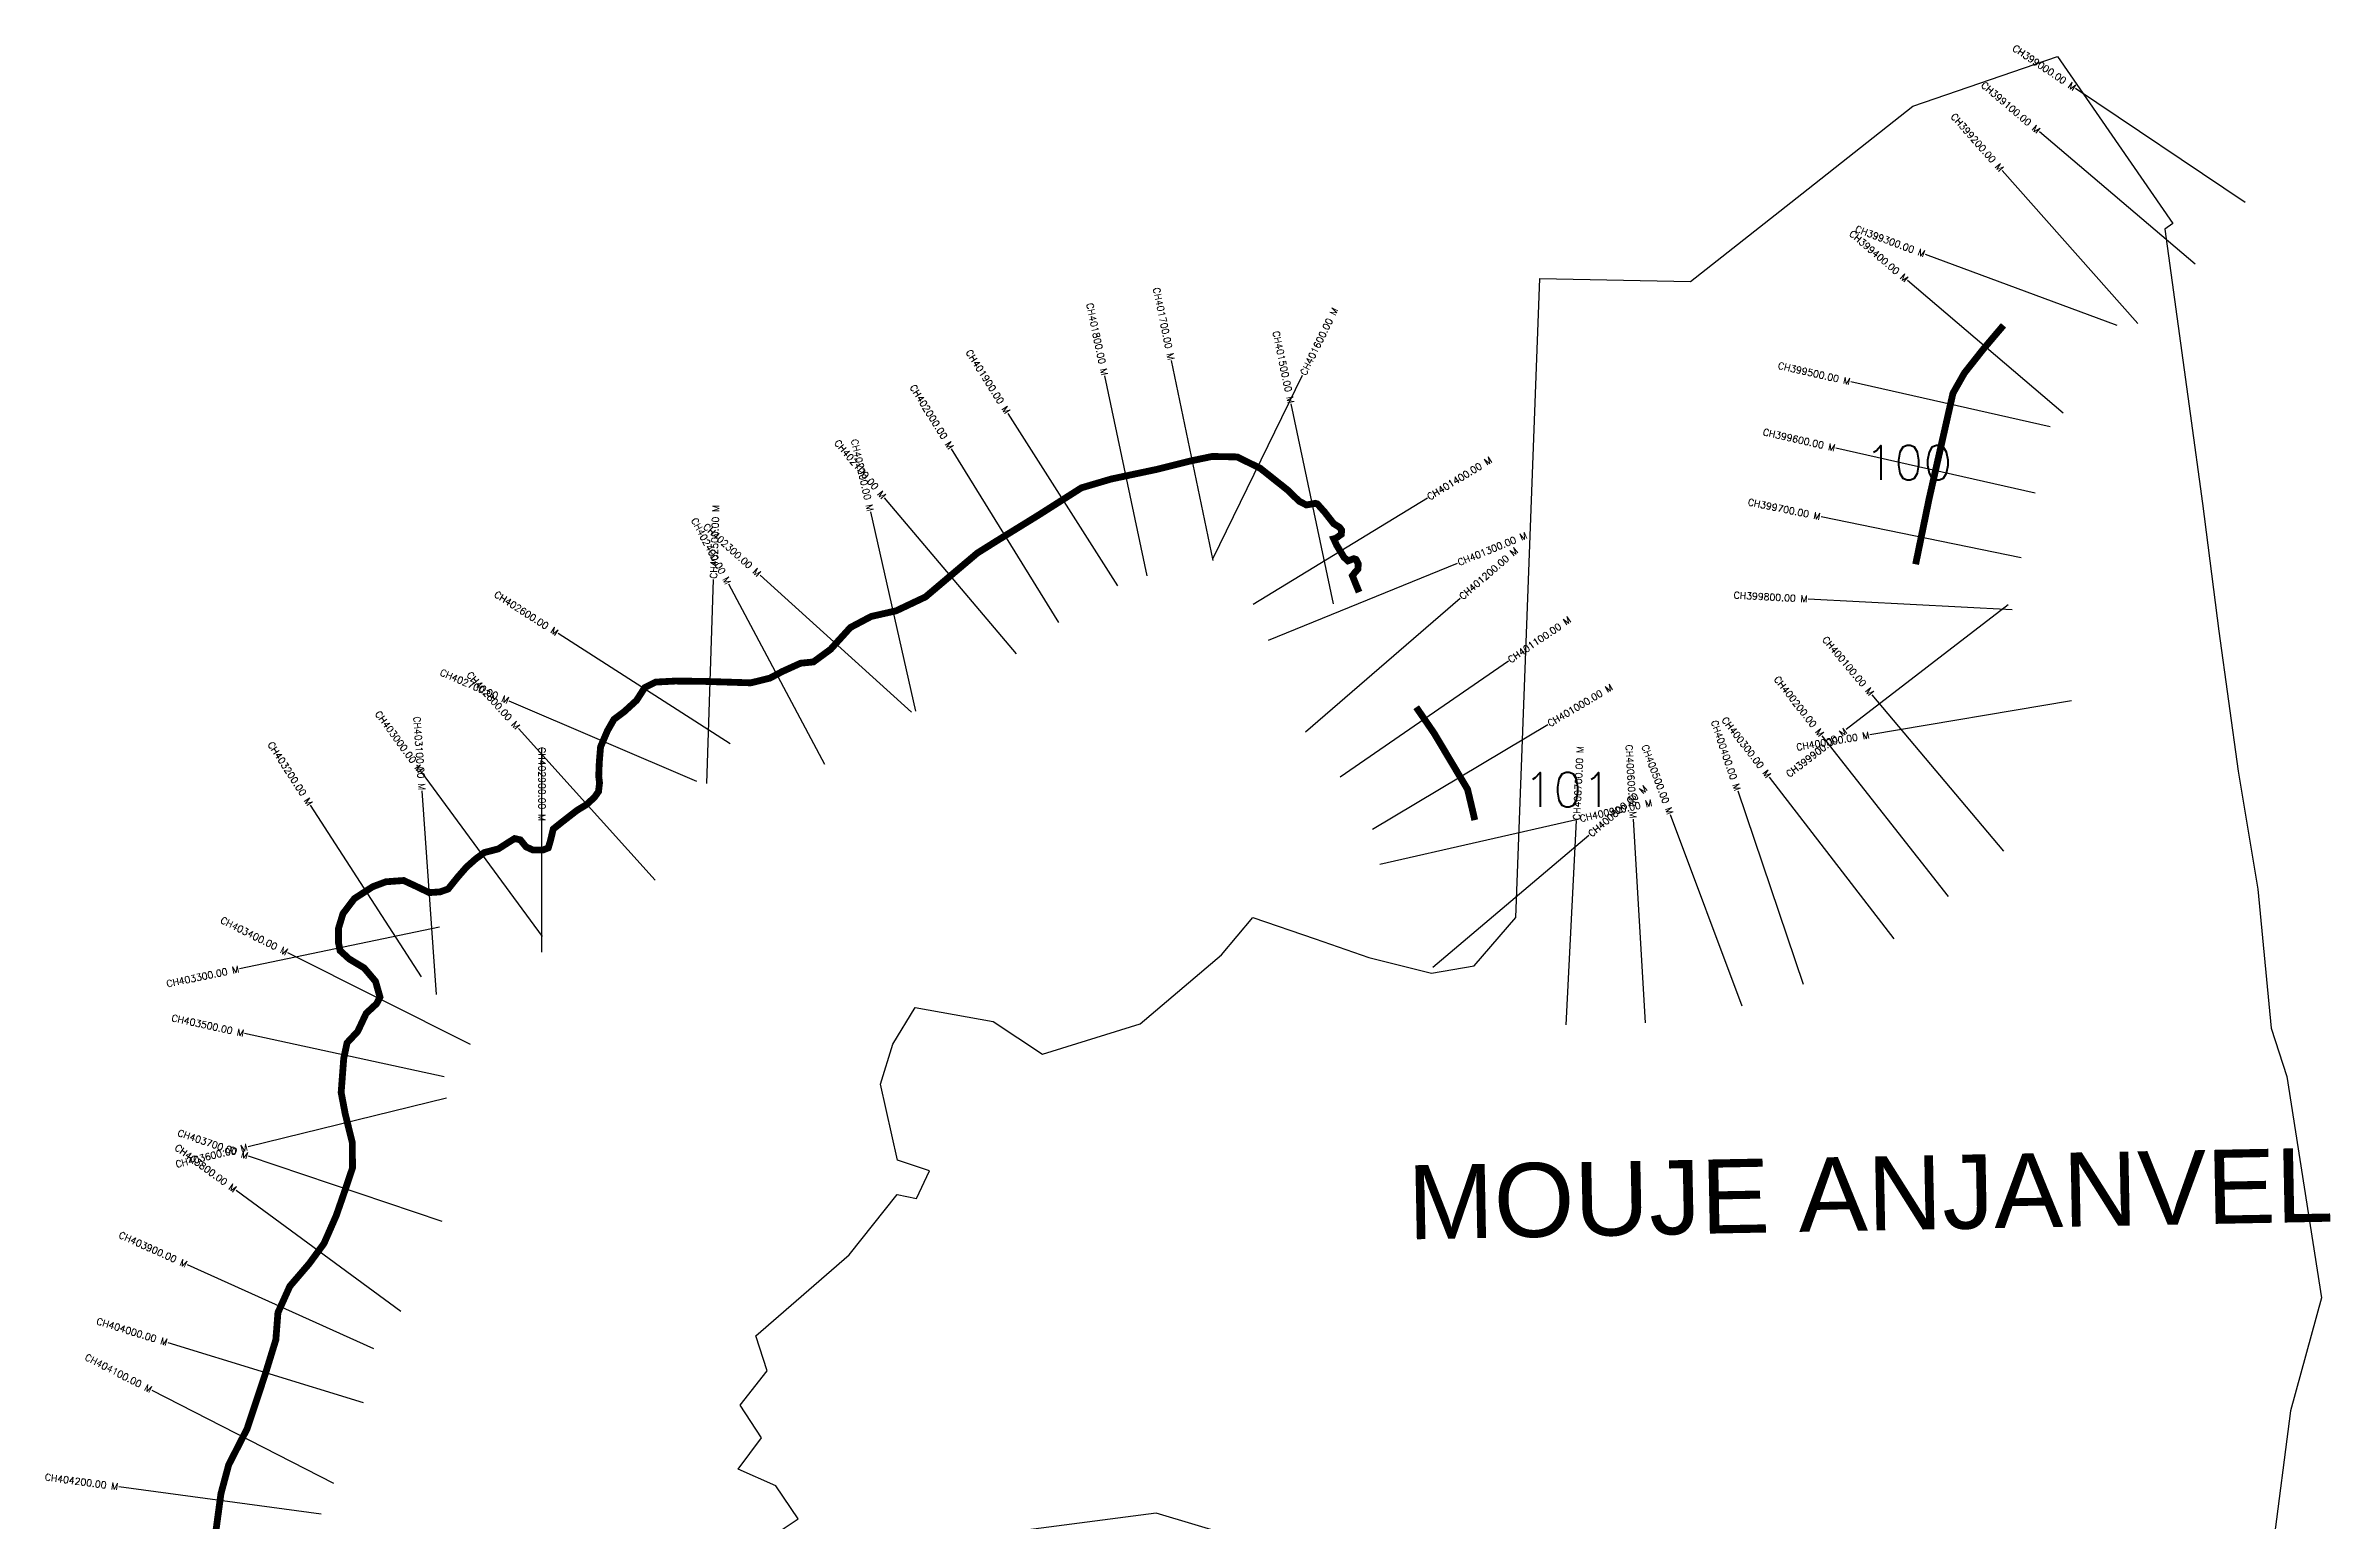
# Model space of a CAD drawing. Header units: metres. Extents: x 302061 to 305538, y 1940173 to 1944575.
# Drawn here: x 302184 to 305538, y 1942408 to 1944575 of the extents above; entities that cross this region are included whole.
import ezdxf
from ezdxf.enums import TextEntityAlignment as Align

# ---------------------------------------------------------------- set-up
doc = ezdxf.new("R2010")
doc.units = ezdxf.units.M
for name, color, linetype in [('CS', 134, 'Continuous'), ('CSMark', 6, 'Continuous'), ('UNPROTECTED', 10, 'Continuous'), ('VILLAGE NAME', 250, 'Continuous')]:
    doc.layers.add(name, color=color, linetype=linetype)
doc.styles.get("Standard").update_dxf_attribs({"font": 'simplex.shx'})

msp = doc.modelspace()

# ---------------------------------------------------------------- linework, layer by layer
at = {"color": 6, "flags": 128}
for points in [[(304377.8, 1944233), (304599.1, 1944228.4), (304762.3, 1944357.3), (304925.6, 1944486.2), (305138.1, 1944559.2), (305307.1, 1944313.5), (305295.4, 1944305.6), (305332.6, 1944034.7), (305350.7, 1943902.4), (305374.9, 1943715.1), (305403, 1943509.5), (305431.9, 1943336), (305451.8, 1943132.1), (305474.7, 1943061), (305525.3, 1942735.8), (305479.8, 1942569.8), (305454.1, 1942369)], [(303253.6, 1942387.7), (303289, 1942411.4), (303255.8, 1942459.9), (303200.9, 1942484.1), (303235.1, 1942530.5), (303203.7, 1942578.4), (303243.2, 1942628.7), (303226.5, 1942680.2), (303363.7, 1942798.8), (303434.3, 1942887.6), (303462.5, 1942881.7), (303481.8, 1942922.5), (303434.8, 1942938), (303409.7, 1943049.7), (303427.8, 1943108.3), (303460.6, 1943162.1), (303575.2, 1943141.9), (303647.6, 1943093.5), (303791.1, 1943138.4), (303910.4, 1943239.6), (303956.4, 1943294.7), (304048.1, 1943262.9), (304126.9, 1943235.5), (304218.9, 1943212.5), (304281.4, 1943223.5), (304342.6, 1943294.3), (304377.8, 1944233)], [(304038.7, 1942352.3), (303814.4, 1942419.4), (303589.3, 1942390.3)]]:
    msp.add_lwpolyline(points, dxfattribs=at)
at = {"layer": 'CS'}
for p, q in [((305413.6, 1944344.7), (305164.5, 1944511.8)), ((305339.8, 1944253.9), (305111.3, 1944448.3)), ((305255.7, 1944167.1), (305056.7, 1944391.6)), ((305225.4, 1944164.1), (304944.1, 1944268.3)), ((305146, 1944035.4), (304917.6, 1944229.9)), ((303898.4, 1943818.7), (303837, 1944112.4)), ((303801.3, 1943796.3), (303739.3, 1944089.8)), ((303897.8, 1943821.3), (304029.5, 1944090.8)), ((305127.1, 1944015.1), (304834.5, 1944081.3)), ((303758.1, 1943781.7), (303597.2, 1944034.9)), ((304075, 1943755.2), (304012.9, 1944048.7)), ((303671.7, 1943727.7), (303514, 1943982.8)), ((305105, 1943917.5), (304812.4, 1943983.7)), ((303609.3, 1943681.8), (303415.5, 1943910.8)), ((303956.7, 1943754.5), (304212.8, 1943910.8)), ((303461.6, 1943597.6), (303395.3, 1943890.2)), ((305084.7, 1943822.7), (304790.8, 1943883)), ((303154.8, 1943491.1), (303164.5, 1943790.9)), ((303455.1, 1943595.8), (303232.8, 1943797.2)), ((303979.3, 1943701.6), (304257, 1943815)), ((303327.9, 1943519), (303187, 1943783.8)), ((304033.9, 1943567.2), (304260.8, 1943763.5)), ((305071.2, 1943746.4), (304771.7, 1943762.2)), ((305065.3, 1943753.6), (304827.8, 1943570.4)), ((303188.8, 1943549.5), (302936.3, 1943711.4)), ((304084.5, 1943501.1), (304331.6, 1943671.2)), ((303140, 1943494), (302864.3, 1943612.2)), ((305158.3, 1943612.8), (304862.5, 1943562.7)), ((305059, 1943392), (304865.9, 1943621.6)), ((303079.1, 1943349.5), (302878.1, 1943572.2)), ((304131.9, 1943424.3), (304389.6, 1943577.9)), ((304978, 1943325.5), (304792.4, 1943561.2)), ((302912.7, 1943243.7), (302912.7, 1943543.7)), ((302913.6, 1943266.6), (302735.8, 1943508.2)), ((304897.9, 1943263), (304714.8, 1943500.7)), ((302736, 1943207.5), (302573, 1943459.4)), ((302757.9, 1943181.4), (302736.7, 1943480.6)), ((304764.8, 1943196), (304668.8, 1943480.2)), ((304143.1, 1943373), (304435.7, 1943439.3)), ((304416.7, 1943137), (304431.7, 1943436.7)), ((304532.9, 1943139.6), (304515.2, 1943439.1)), ((304674.9, 1943164.4), (304569.9, 1943445.4)), ((304220.9, 1943221.6), (304450, 1943415.2)), ((302762.3, 1943280.1), (302468.6, 1943219.1)), ((302807.7, 1943108), (302539.5, 1943242.6)), ((302769.1, 1943060.3), (302476, 1943124.1)), ((302772.6, 1943029.1), (302481.2, 1942957.7)), ((302766.3, 1942848.1), (302482, 1942943.9)), ((302705.4, 1942715.9), (302463.6, 1942893.5)), ((302665.6, 1942661), (302392, 1942784.2)), ((302650.4, 1942581.7), (302363.6, 1942669.9)), ((302607.2, 1942463.4), (302340.1, 1942599.9)), ((302588.6, 1942418.3), (302291.3, 1942458.3))]:
    msp.add_line(p, q, dxfattribs=at)
at = {"layer": 'UNPROTECTED', "const_width": 10, "flags": 128}
for points in [[(305058.6, 1944164.2), (305029.1, 1944129.4), (305001.3, 1944094.2), (304984.4, 1944064.4), (304949.2, 1943908.6), (304929.6, 1943813.2)], [(304112.4, 1943772.3), (304102.6, 1943796.4), (304106.5, 1943801.4), (304110.6, 1943806), (304111.3, 1943813.9), (304107.9, 1943820.3), (304104.6, 1943821.4), (304096.1, 1943818.2), (304090.2, 1943823.6), (304079.6, 1943841), (304075.2, 1943850.6), (304078.3, 1943851.4), (304086.4, 1943857.3), (304086.7, 1943863.5), (304083.9, 1943867.4), (304075, 1943873), (304061.9, 1943889.8), (304051.1, 1943901.9), (304047.9, 1943902.8), (304043, 1943901.7), (304034.9, 1943900.4), (304024.4, 1943905.9), (304007.3, 1943922.4), (303967.2, 1943954.3), (303933.3, 1943970.9), (303896.7, 1943971.6), (303864.2, 1943964.8), (303814.4, 1943952.4), (303748.3, 1943938.4), (303704.7, 1943925.5), (303640.6, 1943884.7), (303580.1, 1943847.4), (303551.8, 1943829.6), (303475.8, 1943765.3), (303432.7, 1943744.9), (303396.1, 1943736.6), (303365.5, 1943720.4), (303336.4, 1943688.3), (303311.2, 1943669.8), (303292.3, 1943667.9), (303265.1, 1943655.5), (303247.3, 1943646), (303219.2, 1943639.1), (303149.4, 1943641.3), (303108.2, 1943641.7), (303079.5, 1943640.2), (303063.7, 1943632.3), (303051.6, 1943613.4), (303033.5, 1943596.8), (303018.4, 1943585.5), (303008.9, 1943568.9), (302998.7, 1943545.1), (302996.8, 1943522.1), (302996, 1943501.9), (302997.2, 1943492.4), (302995.7, 1943479.5), (302989.6, 1943470.8), (302977.8, 1943460.1), (302964.1, 1943451.8), (302942.1, 1943434.7), (302929.2, 1943424.4), (302925, 1943406.9), (302921.9, 1943396.7), (302914.4, 1943393.7), (302899.1, 1943393.7), (302889.3, 1943398.2), (302880.9, 1943408.5), (302872.5, 1943410.4), (302862.7, 1943404.3), (302848.6, 1943395.2), (302828.1, 1943389.9), (302815.2, 1943380.4), (302801.9, 1943368.6), (302789.3, 1943354.2), (302774.9, 1943336.3), (302763.1, 1943332.1), (302747.1, 1943331), (302727.4, 1943340.5), (302709.5, 1943348.8), (302683.5, 1943346.9), (302664.2, 1943339.7), (302637.2, 1943322.2), (302620.5, 1943300.2), (302614, 1943278.8), (302614, 1943256.8), (302616.3, 1943245.7), (302629.6, 1943233.6), (302651.6, 1943220.3), (302668.3, 1943200.6), (302674.8, 1943177.7), (302669.8, 1943167.8), (302654.6, 1943153.7), (302642.1, 1943127.1), (302626.5, 1943110.4), (302621.6, 1943087.6), (302617.8, 1943037.4), (302623.8, 1943005.9), (302634.1, 1942964.1), (302634.5, 1942926.7), (302621.2, 1942887.2), (302610.5, 1942856.5), (302592.6, 1942815.7), (302570.6, 1942785.7), (302542.5, 1942753), (302525, 1942714.2), (302521.9, 1942674.3), (302506.7, 1942624.9), (302479.7, 1942543.5), (302452.7, 1942490.7), (302441.3, 1942448.3), (302432.2, 1942380.7)], [(304282.3, 1943437.5), (304280, 1943447.7), (304271.7, 1943482.7), (304222.7, 1943564.9), (304196.3, 1943603.3)]]:
    msp.add_lwpolyline(points, dxfattribs=at)

# ---------------------------------------------------------------- texts
at = {"char_height": 50, "attachment_point": 1}
for s, insert in [('100', (304855, 1943987.5)), ('101', (304354.5, 1943507.2))]:
    msp.add_mtext_dynamic_manual_height_columns(s, width=70.183, gutter_width=1, heights=[0], dxfattribs=dict(at, insert=insert))
at = {"layer": 'CSMark'}
for s, rotation, p in [('CH399000.00 M', 326.1386, (305163.6, 1944512.4)), ('CH399100.00 M', 319.629, (305110.5, 1944448.9)), ('CH399200.00 M', 311.5675, (305056, 1944392.3)), ('CH399400.00 M', 319.5852, (304916.9, 1944230.6)), ('CH399300.00 M', 339.6631, (304943.2, 1944268.7)), ('CH401800.00 M', 281.9308, (303739.1, 1944090.8)), ('CH401700.00 M', 281.8016, (303836.8, 1944113.4)), ('CH401900.00 M', 302.4208, (303596.7, 1944035.7)), ('CH401500.00 M', 281.9587, (304012.7, 1944049.7)), ('CH399500.00 M', 347.2518, (304833.5, 1944081.5)), ('CH402000.00 M', 301.7252, (303513.5, 1943983.7)), ('CH402100.00 M', 310.2414, (303414.9, 1943911.5)), ('CH402200.00 M', 282.7663, (303395.1, 1943891.2)), ('CH399600.00 M', 347.2518, (304811.4, 1943984)), ('CH399700.00 M', 348.4068, (304789.8, 1943883.2)), ('CH402400.00 M', 298.0108, (303186.5, 1943784.7)), ('CH402300.00 M', 317.8165, (303232, 1943797.9)), ('CH402600.00 M', 327.3318, (302935.4, 1943712)), ('CH399800.00 M', 356.9757, (304770.7, 1943762.3)), ('CH400100.00 M', 310.0464, (304865.3, 1943622.4)), ('CH402700.00 M', 336.7893, (302863.4, 1943612.6)), ('CH402800.00 M', 312.0507, (302877.5, 1943573)), ('CH400200.00 M', 308.2036, (304791.8, 1943562)), ('CH403000.00 M', 306.355, (302735.2, 1943509)), ('CH403100.00 M', 274.0515, (302736.6, 1943481.6)), ('CH400400.00 M', 288.6708, (304668.4, 1943481.1)), ('CH400300.00 M', 307.6154, (304714.2, 1943501.5)), ('CH399900.00 M', 37.6388, (304827, 1943569.8)), ('CH400000.00 M', 9.6262, (304861.5, 1943562.5)), ('CH403200.00 M', 302.9125, (302572.5, 1943460.2)), ('CH400600.00 M', 273.3735, (304515.1, 1943440.1)), ('CH400500.00 M', 290.4962, (304569.6, 1943446.4)), ('CH403400.00 M', 333.3586, (302538.6, 1943243)), ('CH403300.00 M', 11.7343, (302467.6, 1943218.9)), ('CH403500.00 M', 347.7345, (302475, 1943124.3)), ('CH403800.00 M', 323.6974, (302462.8, 1942894.1)), ('CH403600.00 M', 13.7714, (302480.2, 1942957.5)), ('CH403700.00 M', 341.3803, (302481, 1942944.2)), ('CH403900.00 M', 335.7671, (302391.1, 1942784.6)), ('CH404000.00 M', 342.8941, (302362.7, 1942670.2)), ('CH404100.00 M', 332.9225, (302339.2, 1942600.4)), ('CH404200.00 M', 352.3279, (302290.3, 1942458.4))]:
    msp.add_text(s, height=10, rotation=rotation, dxfattribs=at).set_placement(p, align=Align.MIDDLE_RIGHT)
for s, rotation, p in [('CH401600.00 M', 63.9555, (304029.9, 1944091.7)), ('CH401400.00 M', 31.3931, (304213.6, 1943911.3)), ('CH402500.00 M', 88.1449, (303164.5, 1943791.9)), ('CH401300.00 M', 22.2267, (304257.9, 1943815.4)), ('CH401200.00 M', 40.8668, (304261.5, 1943764.2)), ('CH401100.00 M', 34.542, (304332.5, 1943671.7)), ('CH401000.00 M', 30.798, (304390.4, 1943578.4)), ('CH402900.00 M', 270, (302912.7, 1943544.7)), ('CH400700.00 M', 87.1444, (304431.7, 1943437.7)), ('CH400800.00 M', 40.1965, (304450.8, 1943415.8)), ('CH400900.00 M', 12.7611, (304436.7, 1943439.5))]:
    msp.add_text(s, height=10, rotation=rotation, dxfattribs=at).set_placement(p, align=Align.MIDDLE_LEFT)
at = {"layer": 'VILLAGE NAME', "insert": (304182.7, 1942930.4), "char_height": 108.748, "attachment_point": 1, "rotation": 1.1028}
msp.add_mtext_dynamic_manual_height_columns('{\\fArial|b0|i0|c0|p34;MOUJE ANJANVEL}', width=1571.314, gutter_width=543.7, heights=[0], dxfattribs=at)

doc.saveas('drawing.dxf')
